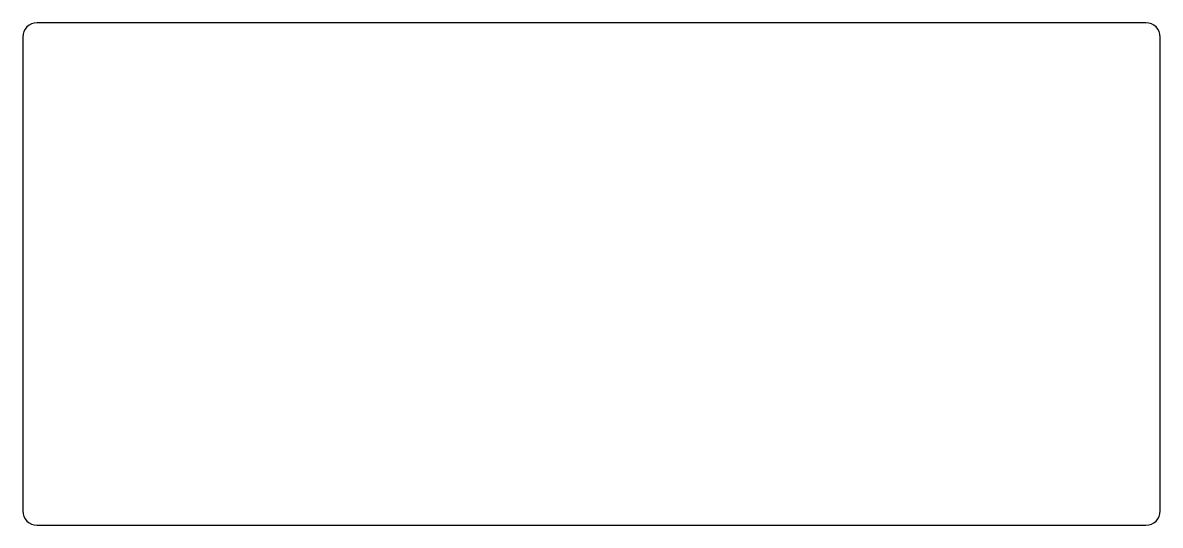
# Model space of a CAD drawing. Extents: x 14 to 329, y 12 to 151.
import ezdxf

# ---------------------------------------------------------------- set-up
doc = ezdxf.new("R2010")
doc.units = 0
doc.layers.add('Bottom', color=7, linetype='CONTINUOUS')

msp = doc.modelspace()

# ---------------------------------------------------------------- linework, layer by layer
at = {"layer": 'Bottom', "color": 7}
for points in [[(324.64375, 150.812494), (18.25625, 150.812494)], [(14.2875, 146.843744), (14.2875, 15.874995)], [(328.6125, 15.874995), (328.6125, 146.843744)], [(18.25625, 11.906245), (324.64375, 11.906245)]]:
    msp.add_lwpolyline(points, dxfattribs=at)
for points in [[(18.25625, 150.812494), (16.064362, 150.812494), (14.2875, 149.035623), (14.2875, 146.843744)], [(328.6125, 146.843744), (328.6125, 149.035623), (326.835638, 150.812494), (324.64375, 150.812494)], [(14.2875, 15.874995), (14.2875, 13.683115), (16.064362, 11.906245), (18.25625, 11.906245)], [(324.64375, 11.906245), (326.835638, 11.906245), (328.6125, 13.683115), (328.6125, 15.874995)]]:
    msp.add_open_spline(points, degree=3, dxfattribs=at)

doc.saveas('drawing.dxf')
